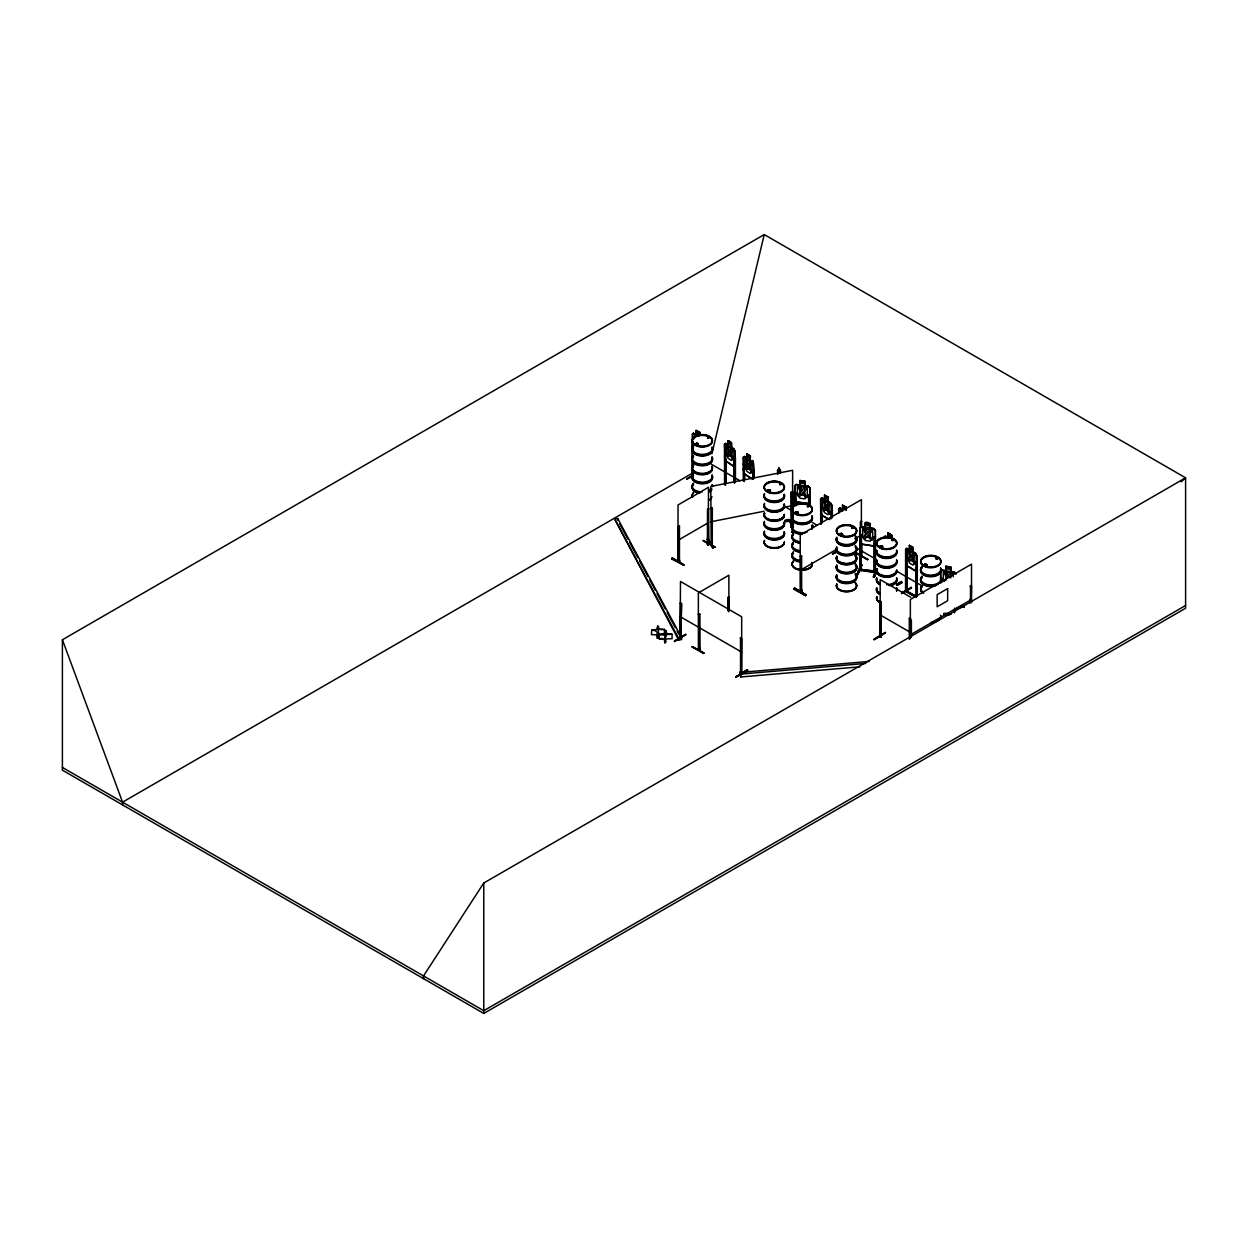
<?xml version="1.0" encoding="UTF-8"?>
<svg xmlns="http://www.w3.org/2000/svg" width="1248" height="1248" viewBox="0 0 1248 1248"><rect width="100%" height="100%" fill="white"/><g stroke="black" fill="none" stroke-linecap="round" stroke-linejoin="round"><path stroke-width="1.5" d="M658.585 637.229L657.244 638.274L656.838 634.889L651.425 634.608L651.815 629.819L656.854 629.569L657.836 626.2L658.679 629.491M665.73 638.992L672.095 638.68L672.095 634.265L665.73 634.577L665.2 638.258L664.279 634.78L658.866 634.499L664.31 633.875C664.014 628.976 667.883 630.131 666.136 635.263M681.252 637.868L680.098 637.244L680.488 581.474L741.671 616.793L741.671 673.577L740.501 672.922M681.143 637.79L680.893 639.085L681.533 603.533L680.488 602.94L680.098 638.633M681.533 637.572L680.737 636.964L681.689 639.506L678.662 640.052L614.718 519.106L617.729 518.56L681.689 637.853L678.662 638.383L614.718 519.106M740.282 672.032L741.39 672.594M740.657 671.611L741.811 672.298L741.031 673.811L740.236 673.218M879.762 635.372L881.338 635.762L880.043 635.029M881.213 601.661L880.932 637.276L879.762 636.667L880.168 601.068L881.213 601.661L881.213 636.979L879.668 636.683L880.168 635.092M881.213 636.979L880.043 636.324M692.983 476.174L693.342 477.079M907.109 565.781L907.218 591.88L906.048 589.836L906.313 591.209M909.62 549.947L906.937 548.246L905.611 549.182L905.564 591.505L915.751 597.262M907.109 590.476L906.625 592.051M658.679 626.558L658.195 629.522L664.513 629.226L664.654 632.908M666.136 630.848L665.636 633.828L672.095 634.265M695.807 443.898L696.228 444.74M697.164 443.352L698.178 443.758L697.398 444.834M708.349 437.034C707.288 438.422 709.644 438.313 708.022 437.206M707.803 437.736L709.082 437.923M767.816 490.698L768.908 491.416M769.844 490.261L769.392 491.353M768.128 490.246L769.642 489.965L769.751 491.135M779.657 484.489C781.732 485.581 777.988 482.976 781.076 484.177M780.218 484.458L780.218 483.538M797.94 512.476L797.332 513.412M807.596 506.563L807.737 505.83M808.657 506.236L807.908 505.643L807.394 506.641M840.2 534.456L840.887 533.38M841.667 534.94L842.01 533.723A1.576 0.905 0 0 1 842.384 535.018A1.576 0.905 0 0 1 839.966 535.018A1.576 0.905 0 0 1 840.388 533.645M851.916 528.091L852.914 527.608M852.244 527.514L853.117 528.263M882.414 546.359L881.79 547.295M892.616 540.056L891.743 540.259L893.396 540.524M924.44 565.094L924.737 564.252M935.969 558.792L936.842 557.809L936.733 558.683M937.03 558.23L936.25 558.324M711.89 453.773L764.244 234.562L1185.6 477.828L1185.6 608.244L483.756 1013.438L62.4 770.172L62.4 639.756L764.244 234.562M792.995 527.342C788.33 527.093 794.711 528.793 792.808 525.751M671.689 558.995L672.298 557.934L683.888 565.219L671.689 558.995L672.313 557.918M683.81 564.595L672.235 558.028M692.032 646.932L704.231 653.156L692.5 646.589M703.591 653.5L692.078 646.838M793.884 589.009L805.428 595.592L793.884 589.009L794.524 587.948L805.99 595.124M805.99 594.625L794.446 588.042M733.699 466.175L734.854 462.743L734.854 451.168M728.239 440.825L728.239 445.162L725.743 443.368L724.495 444.241L725.572 460.933L733.777 466.378L734.994 462.68M752.544 479.388L753.745 475.691M752.669 479.326C756.288 476.221 750.298 451.168 753.73 464.194L753.745 478.561M915.517 570.726L916.781 567.263M905.861 549.245L906.781 565.828L915.611 570.929L916.906 567.185M810.108 499.652L808.314 503.802L810.077 499.762M873.538 545.953L875.285 541.913M707.944 538.356L713.404 547.856L712.546 548.028L707.226 539.105L708.053 539.011M707.912 538.918L713.404 547.856L707.273 539.074M686.696 478.795L693.248 475.004M686.587 479.357L693.342 475.784M832.478 553.847L837.392 551.008L832.416 553.909L836.332 552.396M832.978 553.566L836.254 552.162M911.383 587.761L901.493 593.44M911.399 587.231L901.571 592.909M674.404 640.926L685.87 634.234L674.482 641.644M674.404 641.41L685.714 634.795M874.068 639.038L885.55 632.362L874.146 639.772M874.052 639.584L885.394 632.923M799.828 480.511L804.976 481.307L799.828 480.511L799.828 484.864M796.021 492.882L794.602 492.664L796.021 492.882L796.021 504.036M794.648 497.375L796.24 501.93L808.361 503.708M804.929 485.753L804.976 481.307M809.905 488.124L808.298 486.174L804.804 485.768M809.952 506.189L810.108 487.984L810.092 505.877M808.532 494.816L810.092 494.723L808.532 494.816L808.673 505.658M791.56 532.116L792.418 532.319L791.544 532.178L793.01 529.09M811.746 528.84L812.417 525.595M859.794 570.258L875.285 572.66L875.285 530.338L873.6 528.575L861.635 526.734L859.997 528.029L861.76 526.781C869.965 530.291 859.856 518.201 870.324 523.63L870.152 528.091M861.51 534.877L861.151 570.57L859.919 570.367L860.09 534.659M859.997 539.682L861.588 544.253L873.647 546.109L875.41 542.069M870.277 528.076L873.647 528.481L875.456 530.291L875.456 572.692L873.709 572.411L873.709 571.132L861.526 569.618L875.316 570.944L875.316 572.224M873.881 537.124L875.441 537.03L873.881 537.124L873.834 572.52M856.892 574.501C867.266 555.828 856.144 570.461 857.766 574.626L861.962 564.845L857.657 574.423M861.869 564.845L857.766 574.626M859.81 569.026L861.666 568.932L859.997 568.62M861.37 570.508L861.666 568.932M873.709 572.411L873.865 570.82M875.597 571.085L874.021 571.225M876.392 572.629L874.302 577.184L873.428 577.06L876.97 568.776A10.14 5.85 0 0 0 885.347 576.046A10.14 5.85 0 0 0 896.813 570.242M873.428 577.06L877.032 568.854M876.439 570.96L873.46 576.326M877.032 571.054L874.302 577.153M942.349 570.227L940.633 571.366L940.758 583.112L940.586 571.459L942.271 570.071L945.719 570.71L945.766 566.264L950.914 567.06L950.742 571.522L954.236 571.912L955.999 573.83L954.236 571.912M941.959 582.332L942.1 578.308M950.867 567.154L945.719 566.358M740.282 673.312L740.111 671.861M880.823 635.918L880.573 637.213L881.353 635.7M692.422 434.273L693.607 433.212L692.297 434.148L692.344 476.533L692.344 441.09L693.389 441.683M678.428 526.656L679.442 526.063L678.428 526.656L678.304 562.052C682.562 559.79 675.62 561.07 679.458 560.134M709.051 544.346L708.443 542.708L707.398 544.721L707.507 509.34L708.536 508.732L708.942 544.424L708.162 544.892M800.218 590.351L801.762 590.054L800.218 590.491M801.637 556.093L800.218 556.468L801.637 556.093L801.637 591.552L801.793 590.101M861.51 556.39C858.187 559.104 864.677 554.377 860.761 556M423.415 976.092L483.756 883.022L1185.6 477.828L1181.294 481.744M710.627 541.991C714.433 541.211 708.63 543.13 712.265 543.395L712.171 507.64L710.798 507.92L712.358 507.952L712.234 543.348M712.358 541.991L710.798 541.96L712.514 542.318M696.119 443.539A1.576 0.905 0 0 0 696.119 445.115A1.576 0.905 0 0 0 698.474 444.335A1.576 0.905 0 0 0 696.119 443.539L697.85 444.194M707.975 437.408L708.646 437.237M768.222 490.807L768.659 489.871M769.969 490.573L769.158 490.948M796.006 512.195L796.006 513.209M796.598 512.398C794.539 513.396 799.64 512.944 796.848 512.366M808.86 506.47L807.908 506.485M840.497 534.05L841.558 535.096M853.273 527.639L852.088 528.154M880.823 546.842L881.79 546.328M882.242 546.218L880.76 546.92M892.242 539.651L892.616 540.509M893.396 540.244L892.507 540.509M924.737 565.484C923.957 563.004 923.567 566.42 925.798 565.75M926.39 565.094L925.158 565.188M777.551 474.349L778.112 469.7L777.551 470.48M944.003 581.584L947.279 577.356C940.399 570.086 946.452 570.227 948.293 576.529C950.274 570.664 956.358 572.707 949.4 577.715M679.396 561.491L678.023 561.756L678.023 504.972L708.536 487.282L708.1 544.846M707.569 543.27L709.082 542.974L707.897 544.97M699.785 614L698.35 614.375L699.785 614L699.91 649.256L699.41 647.712L698.35 649.553M699.722 648.133L698.24 648.476M728.879 611.801L728.879 575.219L698.35 592.909L698.412 649.584M699.722 649.428L698.74 650.005L698.942 648.601M801.247 555.859L801.247 591.178L800.093 591.848L800.093 590.569M861.728 556.795L860.73 557.372L860.73 556.093M423.509 976.045L423.602 978.713M695.651 443.758L696.665 443.352M707.912 437.128L707.6 438.157M768.128 490.058A1.576 0.905 0 0 0 768.128 491.634A1.576 0.905 0 0 0 770.484 490.838A1.576 0.905 0 0 0 768.128 490.058L767.504 490.916L768.425 491.353M780.109 484.068L779.922 484.489M852.914 527.904L852.368 527.483M880.043 546.234L881.306 545.735L882.274 546.811M880.355 546.343L880.62 545.969A1.576 0.905 0 0 1 882.882 546.796A1.576 0.905 0 0 1 880.526 547.591A1.576 0.905 0 0 1 880.526 546.016M892.242 540.15L893.396 540.01M937.357 558.901C937.7 556.561 937.373 560.165 936.031 558.636M724.62 444.382L725.79 443.539M743.371 457.392L744.557 456.55M820.7 524.3L820.638 498.779L821.964 497.843L824.538 499.325M820.778 498.904L821.964 497.843L830.684 503.022M838.656 508.903L838.781 512.881L838.656 508.903L839.982 507.967L842.416 509.512M859.934 569.946L860.153 568.667M792.979 526.11L791.154 526.001M708.942 544.331L707.912 544.892L707.912 509.574L708.942 508.966M714.636 547.388L703.7 540.446M678.023 560.336L679.162 559.79M678.023 561.756L679.567 561.304M707.507 544.518L708.302 544.05M727.849 610.522L727.849 597.277L728.879 596.684L729.284 610.132M728.255 610.74L728.255 597.511L729.284 596.903M698.35 648.274L699.91 648.336M698.35 649.693L699.91 649.256M680.893 639.085L681.533 603.533M860.761 542.771L860.636 557.357L860.356 521.742L861.385 521.149L861.791 527.046M860.761 527.654L860.761 521.976L861.791 521.368M867.485 559.806L856.518 552.786M860.356 557.06L861.214 556.499M805.428 595.624L806.068 594.516M859.95 666.822L740.704 676.978L740.626 637.666L741.671 638.258L741.39 673.873M740.111 673.14L741.671 673.436M747.318 669.708L735.883 677.087L747.926 670.769L747.287 669.692L736.055 677.087M909.324 639.163L909.324 618.368L910.759 618.727M910.978 620.131L909.948 620.724L909.948 637.744M971.131 585.406L970.102 586.014L971.521 585.64L971.131 602.425M678.023 540.29L708.536 522.6M694.294 438.594L694.294 435.349L696.181 434.975L696.181 430.342L699.941 432.51L699.941 435.412M122.554 804.913L122.554 802.168L692.765 472.961M692.921 474.926L693.139 477.001M820.638 498.779L820.778 510.479M828.298 497.156L828.048 501.649L829.936 504.176L829.936 512.288L828.048 514.675L824.538 512.647L822.65 508.092L822.65 499.98L824.538 499.621L824.538 494.972L828.298 497.156L828.298 501.493L832.057 505.206L831.808 516.844M822.136 506.08L820.7 505.721L821.746 506.314L821.746 523.052M820.638 510.432L821.808 515.424L829.296 519.605M832.338 517.546L832.338 511.976L830.903 511.602L830.903 519.043M839.982 507.967L842.665 509.668L842.665 505.315M846.066 510.307L846.316 507.265L846.316 510.167M800.218 570.32L836.581 549.323M854.771 538.824L859.732 535.954M891.758 535.142C881.728 530.525 894.551 533.91 891.758 538.044M884.239 536.687L885.425 535.829L888.124 537.529L888.124 533.192M909.496 549.728L909.496 545.392L913.271 547.56L913.146 551.975L915.642 553.426M913.146 547.622L909.371 545.454M907.109 556.483L905.674 556.124L906.703 556.717L907.109 591.817M915.704 553.301L906.859 548.496M905.611 560.836L907 565.656L915.611 570.929M916.906 555.688L915.58 553.379L916.781 555.672M917.296 595.842L917.296 562.38L915.86 562.006L916.438 597.137M916.906 567.356L917.03 555.61M896.532 584.251L901.508 581.474L896.532 584.984L902.086 582.52L897.172 585.359M897.125 585.234L902.07 582.442M901.649 593.627L911.492 587.948M910.354 634.811L971.521 599.492M1185.6 605.498L483.756 1010.708L62.4 767.442M651.815 629.819C655.184 630.786 658.96 630.63 657.431 638.352M662.626 638.368L658.882 638.789L664.279 639.194L664.888 642.658L666.026 641.924L665.699 640.084M724.495 444.241L724.573 484.645M728.114 440.887C734.089 441.761 729.643 447.08 733.106 449.998L733.106 458.11L731.359 460.434L728.114 458.266L726.367 453.632L726.367 445.52L728.114 445.224L728.13 440.591L731.609 442.915M725.962 451.604L724.573 451.183L725.525 451.823L725.525 485.285M724.495 455.894L725.572 460.933M735.415 482.056L735.415 457.891L734.027 457.47L734.027 481.634M750.376 455.926L750.126 460.403L751.873 463.024L751.873 471.136L750.126 473.444L746.866 471.276L745.118 466.643L745.118 458.531L746.866 458.25L746.756 453.679L750.376 455.926L750.235 460.34L752.591 461.885L744.416 456.628M733.777 466.378L725.665 460.84M744.479 473.881L743.387 468.842L744.338 473.944L752.591 479.123M754.182 478.343L754.182 470.902L752.794 470.48L752.794 477.922M801.762 590.413L800.998 589.898L801.793 591.396M800.498 590.788L800.717 592.067L800.608 556.686M707.912 437.486L708.224 437.939M696.431 443.414L695.495 444.397L697.289 444.99M779.86 484.442L780.437 483.6M797.8 512.164L798.299 512.772A1.576 0.905 0 0 1 796.052 513.692A1.576 0.905 0 0 1 796.052 512.132L797.8 512.46M841.667 534.487L841.433 533.458M881.79 546.842L881.026 546.047M925.907 565.126L925.704 564.314A10.093 5.834 0 0 0 923.629 565.204M925.907 565.578L926.484 564.798L925.423 565.656M678.506 561.99L678.6 560.664M698.833 649.927L698.755 614.609M801.06 591.209L800.795 591.973M791.154 527.296L791.638 526.375M657.244 633.859C661.643 632.642 652.876 627.416 664.654 629.959M696.914 444.818L697.85 443.742M697.164 444.881L698.178 443.758M768.362 490.152L769.189 490.09M769.454 490.963L768.362 490.963M796.286 512.226L797.628 512.32M797.098 513.474L798.299 512.772A1.576 0.905 0 0 0 796.052 512.132M840.622 533.738L841.464 533.38M841.433 534.986L842.587 534.503L841.948 533.551M881.556 547.357L882.336 546.062M936.328 558.808L937.139 558.808M924.69 564.205L925.704 564.034M925.673 565.625L926.874 564.923L925.423 564.08M791.263 492.024L792.823 492.055L792.823 527.374L791.45 527.654L791.263 492.024L791.357 527.717M791.45 492.336L792.823 492.055M791.934 525.611L790.218 522.038L792.215 525.58M790.218 522.772L790.998 522.522M710.798 543.239C714.527 542.225 709.675 545.095 711.173 542.272M710.798 521.789L764.088 511.243M785.023 507.109L792.636 505.612M840.668 510.089L842.54 509.73L842.54 505.097L846.316 507.265M777.504 470.324L777.722 474.318M780.437 473.242L780.437 470.34L780.218 473.304M784.696 520.385C791.45 517.873 791.669 521.789 784.93 521.633M784.898 521.492L790.14 520.79M703.154 540.587L714.808 547.201M715.229 546.952L703.076 540.821M856.034 553.036L867.641 559.619M868.062 559.369L855.941 553.223M869.138 661.44L740.267 672.422L740.704 676.978M740.704 674.107L865.722 663.437M696.618 443.274L697.944 443.586M697.195 444.506L696.134 444.335M768.659 490.324L769.969 490.246M796.848 511.852L795.428 512.554L796.364 513.412M797.222 513.583L796.115 513.505M712.171 542.974L711.968 541.616M711.173 543.566L710.798 486.47L792.636 470.293L792.574 527.046M841.464 534.612L840.403 534.44M841.183 535.002L842.15 534.456M881.681 547.466C879.684 548.324 879.715 544.752 880.464 547.092M880.745 637.213L879.778 636.62M659.864 634.608L664.654 634.374M860.278 569.946L875.41 572.302M778.237 471.962L778.877 467.407L780.39 470.387M768.534 491.509L770.328 490.916L769.392 489.918M841.183 533.442L842.213 533.692M799.999 485.035L796.286 484.427L794.648 485.722L794.602 505.674M796.364 484.583L808.189 486.408M808.236 503.537L796.364 501.805L794.867 497.281M865.301 523.099L870.106 523.848L870.106 528.185L872.68 530.026L872.68 538.138L870.106 541.226L865.301 540.478L862.742 536.609L862.742 528.497L865.301 527.452L865.348 523.006M812.276 524.956L813.15 525.829M859.95 534.971L861.37 535.189M860.215 539.588L861.76 544.019L873.584 545.86M942.302 570.32L954.174 572.052M861.089 565.453L861.962 565.578M941.959 578.62L940.68 578.089A10.265 5.928 0 0 1 929.432 585.499A10.265 5.928 0 0 1 921.898 576.67M945.75 613.267L950.96 614.078M943.862 613.314L950.82 614.39M944.003 613.922L949.229 614.734M943.862 614.234L949.073 615.046M679.162 561.085L677.898 561.818L677.898 560.539M696.665 444.881L695.854 444.35M807.752 506.641L809.016 506.516L808.376 505.674M859.981 570.336L860.044 527.935M880.199 636.308L880.402 635.092M916.438 595.842L916.718 596.606M880.823 547.295L880.214 546.359M797.332 511.992L798.112 512.351M679.567 560.024L678.865 561.194L679.052 525.829M672.157 558.652L683.888 565.219M879.778 601.302L880.823 601.895M909.324 618.368L910.354 618.961M794.446 588.541L806.068 595.249M680.098 603.174L681.143 603.767M740.236 637.9L741.265 638.492M680.488 638.258L681.548 638.804M842.54 505.393L846.066 507.421M824.538 495.269L828.048 497.297M696.056 430.42L699.941 432.51L699.691 435.552M831.293 511.368L832.338 511.976M693.482 433.274L696.306 434.912L696.306 430.56M916.266 561.772L917.296 562.38M693.545 433.462L698.521 436.332M822.026 515.252L829.234 519.418M711.329 464.194L739.908 480.698M783.635 505.939L792.043 510.791M812.23 522.444L817.284 525.361M855.956 547.7L876.143 559.354M896.329 570.991L921.554 585.562M856.097 554.221L856.081 553.66M916.141 596.107L906.828 591.193L915.751 596.341M916.141 597.028L906.064 591.209L906.064 555.89M910.759 597.262L880.168 579.602L880.168 636.386M692.344 476.408L693.389 477.001M880.168 614.921L910.759 632.58M680.488 616.793L741.671 652.111M746.866 453.898L750.126 456.066M725.665 443.602L733.699 448.937L734.978 451.183L733.871 448.765L731.484 447.33L731.484 442.978M735.415 457.891L734.448 457.252L734.448 483.272M744.713 464.63L743.324 464.194L744.292 464.833L744.292 481.572M754.182 470.902L753.215 470.262L753.215 477.703M744.338 473.944L751.312 478.421M779.86 483.943L780.718 483.818M840.497 534.394L839.764 534.066L840.497 534.846M768.222 491.26L767.816 490.417M808.298 486.174L810.077 488.093M696.103 436.207L695.011 435.989M790.218 522.038L792.106 525.018M830.56 503.084L831.808 505.268L831.932 517.78M619.554 523.63L627.775 538.98M629.6 542.381L637.822 557.716M639.647 561.132L647.884 576.467M649.709 579.868L655.184 590.101M657.01 593.502L665.231 608.837M667.072 612.253L675.293 627.588M677.118 630.989L678.943 634.405M777.941 469.716L779.095 471.962L777.972 469.919M842.54 511.118L841.386 510.744M62.4 639.756L122.554 802.168M693.186 449.046L692.422 445.723L693.451 450.793M971.521 602.659L971.521 564.174L910.354 599.492L910.354 637.978M970.492 586.232L970.492 601.364M970.102 599.243L970.102 603.034M954.611 608.119L954.47 612.16M953.269 576.716L953.269 573.472L950.695 571.615L950.695 567.278M950.695 577.933L950.695 573.066L945.89 572.333L945.89 580.445M945.937 566.436L945.89 570.882L943.332 571.927L943.332 580.039M916.906 555.594L916.906 596.06M916.266 569.213L916.266 597.106M913.006 547.7L913.006 552.053L914.893 554.58L914.893 562.692L913.006 565.079L909.496 563.051L907.624 558.496L907.624 550.384L909.496 550.025L909.496 545.392M911.383 620.35L911.383 637.369M910.978 633.36L910.978 637.135M910.759 633.844L910.759 637.634M909.714 618.134L909.714 638.929M891.634 535.22L891.509 538.184M887.999 532.974L887.999 537.607M861.791 544.066L861.791 556.826M861.385 521.992L861.385 499.684L800.218 535.002L800.218 591.786M861.182 569.244L861.151 570.57M824.663 495.191L824.663 499.543M822.136 515.377L822.136 522.818M821.106 505.487L821.106 524.082M804.804 481.432L804.757 485.878L807.331 487.718L807.331 495.83L804.757 498.904L799.952 498.17L797.394 494.302L797.394 486.19L799.952 485.129L799.999 480.683M796.162 499.996L796.162 505.58M794.867 485.706L794.742 505.362M747.006 453.835L747.006 458.172L744.51 456.378L743.262 457.252L743.324 480.932M744.713 473.912L744.713 479.497M743.512 457.314L743.761 480.714M741.78 672.36L741.78 673.639M740.86 671.689L740.797 673.015M740.626 637.666L740.626 672.984M734.994 451.09L734.994 482.274M725.962 459.046L725.962 483.21M724.994 450.965L724.994 484.427M699.379 613.766L699.379 649.085L699.145 647.806M679.973 637.135L679.973 638.414M679.442 526.063L679.458 561.522M678.662 638.383L678.662 640.052M665.73 634.577L665.73 637.525M665.293 630.49L665.293 633.438M664.997 630.568L664.997 633.516M665.2 638.258L665.2 642.673M664.888 638.243L664.888 642.658M664.7 638.165L664.7 642.58M659.272 634.109L659.272 638.524M657.836 626.2L657.836 629.132M657.758 633.953L657.758 638.368M657.54 626.262L657.54 629.21M617.729 518.56L617.729 520.229M483.756 883.022L483.756 1013.438M954.33 612.004A10.093 5.834 0 0 1 964.423 606.169M954.33 612.846A10.093 5.834 0 0 1 964.423 607.012M954.299 612.362A10.14 5.85 0 0 1 964.423 606.512M855.239 554.767A10.062 5.803 0 0 1 847.844 563.425A10.062 5.803 0 0 1 836.831 556.171M855.301 537.389A10.124 5.834 0 0 1 847.86 546.109A10.124 5.834 0 0 1 836.768 538.793M855.286 535.766A10.093 5.834 0 0 1 847.86 544.456A10.093 5.834 0 0 1 836.784 537.17M855.286 547.139A10.093 5.834 0 0 1 847.86 555.844A10.093 5.834 0 0 1 836.784 548.543M855.426 546.53A10.265 5.928 0 0 1 847.876 555.36A10.265 5.928 0 0 1 836.628 547.966M855.426 546.031A10.265 5.928 0 0 1 847.876 554.861A10.265 5.928 0 0 1 836.628 547.451M855.286 545.516A10.093 5.834 0 0 1 847.86 554.206A10.093 5.834 0 0 1 836.784 546.92M855.426 536.78A10.265 5.928 0 0 1 847.876 545.626A10.265 5.928 0 0 1 836.628 538.216M855.426 536.281A10.265 5.928 0 0 1 847.876 545.111A10.265 5.928 0 0 1 836.628 537.716M855.286 555.36A10.093 5.834 0 0 1 847.86 564.049A10.093 5.834 0 0 1 836.784 556.764M855.317 554.97A10.14 5.85 0 0 1 847.86 563.706A10.14 5.85 0 0 1 836.753 556.39M855.239 556.218A10.062 5.803 0 0 1 847.844 564.876A10.062 5.803 0 0 1 836.831 557.606M855.239 582.535A10.062 5.803 0 0 1 847.844 591.193A10.062 5.803 0 0 1 836.831 583.939M855.317 555.688A10.14 5.85 0 0 1 847.86 564.424A10.14 5.85 0 0 1 836.753 557.107M855.286 565.172A10.093 5.834 0 0 1 847.86 573.862A10.093 5.834 0 0 1 836.784 566.576M855.286 563.534A10.093 5.834 0 0 1 847.86 572.239A10.093 5.834 0 0 1 836.784 564.954M855.286 574.922A10.093 5.834 0 0 1 847.86 583.612A10.093 5.834 0 0 1 836.784 576.326M855.426 574.314A10.265 5.928 0 0 1 847.876 583.144A10.265 5.928 0 0 1 836.628 575.734M855.426 573.799A10.265 5.928 0 0 1 847.876 582.644A10.265 5.928 0 0 1 836.628 575.234M855.286 573.284A10.093 5.834 0 0 1 847.86 581.974A10.093 5.834 0 0 1 836.784 574.688M855.426 564.564A10.265 5.928 0 0 1 847.876 573.394A10.265 5.928 0 0 1 836.628 565.984M855.426 564.065A10.265 5.928 0 0 1 847.876 572.894A10.265 5.928 0 0 1 836.628 565.484M855.317 583.066A10.14 5.85 0 0 1 847.86 591.802A10.14 5.85 0 0 1 836.753 584.485M855.317 582.754A10.14 5.85 0 0 1 847.86 591.474A10.14 5.85 0 0 1 836.753 584.158M896.766 562.427A10.093 5.834 0 0 1 886.673 568.246A10.093 5.834 0 0 1 876.564 562.427M896.579 560.321A10.265 5.928 0 0 1 886.673 567.778A10.265 5.928 0 0 1 876.767 560.321M896.579 559.822A10.265 5.928 0 0 1 886.673 567.278A10.265 5.928 0 0 1 876.767 559.822M896.579 550.586A10.265 5.928 0 0 1 886.673 558.028A10.265 5.928 0 0 1 876.767 550.586M896.579 550.072A10.265 5.928 0 0 1 886.673 557.528A10.265 5.928 0 0 1 876.767 550.072M896.782 570.601A10.124 5.834 0 0 1 885.347 576.404A10.124 5.834 0 0 1 876.892 569.088M896.719 570.04A10.062 5.803 0 0 1 886.673 575.843A10.062 5.803 0 0 1 876.611 570.04M896.766 560.789A10.093 5.834 0 0 1 886.673 566.623A10.093 5.834 0 0 1 876.564 560.789M896.766 551.039A10.093 5.834 0 0 1 886.673 556.873A10.093 5.834 0 0 1 876.564 551.039M896.766 552.677A10.093 5.834 0 0 1 887.983 558.464A10.093 5.834 0 0 1 876.923 554.19M896.813 570.991A10.14 5.85 0 0 1 885.347 576.794A10.14 5.85 0 0 1 876.876 569.478M879.512 594.329A10.124 5.834 0 0 1 876.548 590.195M879.419 593.814A10.265 5.928 0 0 1 876.767 588.104M896.579 588.104A10.265 5.928 0 0 1 896.579 591.162M879.419 593.315A10.265 5.928 0 0 1 876.767 587.605M896.579 587.605A10.265 5.928 0 0 1 896.579 590.663M896.579 578.354A10.265 5.928 0 0 1 889.325 585.608M879.419 584.08A10.265 5.928 0 0 1 876.767 578.354M896.579 577.855A10.265 5.928 0 0 1 889.325 585.109M879.419 583.58A10.265 5.928 0 0 1 876.767 577.855M879.512 602.488A10.124 5.834 0 0 1 876.892 596.856M879.544 601.942A10.078 5.819 0 0 1 876.595 597.823M896.766 588.572A10.093 5.834 0 0 1 896.423 590.07M879.528 592.691A10.093 5.834 0 0 1 876.564 588.572M896.766 580.46A10.093 5.834 0 0 1 891.712 585.499M879.528 584.579A10.093 5.834 0 0 1 876.564 580.46M896.766 578.822A10.093 5.834 0 0 1 886.673 584.657M879.528 582.941A10.093 5.834 0 0 1 876.564 578.822M896.719 571.475A10.062 5.803 0 0 1 886.673 577.278A10.062 5.803 0 0 1 876.611 571.475M879.497 602.16A10.14 5.85 0 0 1 876.876 596.513M712.187 457.86A10.265 5.928 0 0 1 700.924 465.254A10.265 5.928 0 0 1 693.389 456.425M712.031 458.437A10.093 5.834 0 0 1 700.955 465.738A10.093 5.834 0 0 1 693.529 457.033M712.031 466.05A10.093 5.834 0 0 1 700.955 473.335A10.093 5.834 0 0 1 693.529 464.646M712.062 466.596A10.14 5.85 0 0 1 700.939 473.912A10.093 5.834 0 0 1 693.529 465.254M693.498 465.192A10.14 5.85 0 0 0 700.939 473.912A10.093 5.834 0 0 0 712.031 466.658M712.187 448.11A10.265 5.928 0 0 1 700.924 455.52A10.265 5.928 0 0 1 693.389 446.675M712.031 456.815A10.093 5.834 0 0 1 700.955 464.1A10.093 5.834 0 0 1 693.529 455.411M712.046 448.703A10.124 5.834 0 0 1 700.955 456.004A10.124 5.834 0 0 1 693.514 447.283M712.187 457.345A10.265 5.928 0 0 1 700.924 464.755A10.265 5.928 0 0 1 693.389 455.926M712.187 447.611A10.265 5.928 0 0 1 700.924 455.005A10.265 5.928 0 0 1 693.389 446.176M712.031 447.065A10.093 5.834 0 0 1 700.955 454.35A10.093 5.834 0 0 1 693.529 445.661M711.157 490.121A10.265 5.928 0 0 1 709.519 491.353M699.613 492.882A10.265 5.928 0 0 1 693.389 484.208M712.031 489.232A10.093 5.834 0 0 1 709.41 491.852M699.66 493.366A10.093 5.834 0 0 1 693.529 484.817M712.031 496.844A10.093 5.834 0 0 1 709.41 499.465M692.515 496.844A10.093 5.834 0 0 1 693.529 492.43M711.984 467.501A10.062 5.803 0 0 1 700.955 474.77A10.062 5.803 0 0 1 693.56 466.112M711.017 498.826A10.093 5.834 0 0 1 709.41 500.042M692.515 497.422A10.093 5.834 0 0 1 693.529 492.991M712.062 467.002A10.14 5.85 0 0 1 700.939 474.318A10.14 5.85 0 0 1 693.498 465.582M712.187 475.878A10.265 5.928 0 0 1 700.924 483.288A10.265 5.928 0 0 1 693.389 474.458M711.032 489.013A10.124 5.834 0 0 1 709.426 490.23M702.265 491.93A10.124 5.834 0 0 1 693.514 483.179M712.046 484.583A10.124 5.834 0 0 1 712.39 486.096M712.046 476.471A10.124 5.834 0 0 1 700.955 483.772A10.124 5.834 0 0 1 693.514 475.067M711.157 489.622A10.265 5.928 0 0 1 709.519 490.854M699.613 492.383A10.265 5.928 0 0 1 693.389 483.694M712.187 485.129A10.265 5.928 0 0 1 712.53 486.658M712.187 475.379A10.265 5.928 0 0 1 700.924 482.789A10.265 5.928 0 0 1 693.389 473.959M712.031 474.848A10.093 5.834 0 0 1 700.955 482.134A10.093 5.834 0 0 1 693.529 473.429M802.199 533.894A10.265 5.928 0 0 1 793.322 525.018M812.12 526.438A10.265 5.928 0 0 1 812.464 527.966M802.199 534.362A10.093 5.834 0 0 1 793.463 525.626M811.964 527.03A10.093 5.834 0 0 1 812.308 528.544M799.594 541.788A10.078 5.819 0 0 1 793.478 533.255M799.578 542.022A10.14 5.85 0 0 1 793.432 533.442M799.578 542.35A10.124 5.834 0 0 1 793.447 533.785M812.12 516.688A10.265 5.928 0 0 1 800.873 524.098A10.265 5.928 0 0 1 793.322 515.268M811.964 525.392A10.093 5.834 0 0 1 811.964 528.419M807.253 531.96A10.093 5.834 0 0 1 795.07 531.024A10.093 5.834 0 0 1 793.463 523.988M811.964 517.28A10.093 5.834 0 0 1 800.888 524.566A10.093 5.834 0 0 1 793.463 515.876M804.866 533.192A10.265 5.928 0 0 1 794.071 531.071A10.265 5.928 0 0 1 793.322 524.503M812.12 525.938A10.265 5.928 0 0 1 812.12 529.012M812.12 516.188A10.265 5.928 0 0 1 800.873 523.598A10.265 5.928 0 0 1 793.322 514.769M811.964 515.658A10.093 5.834 0 0 1 800.888 522.943A10.093 5.834 0 0 1 793.463 514.238M799.547 561.475A10.265 5.928 0 0 1 793.322 552.786M799.578 561.959A10.124 5.834 0 0 1 793.447 553.394M799.609 543.208A10.062 5.803 0 0 1 793.494 534.69M811.964 562.957A10.093 5.834 0 0 1 800.888 570.242A10.093 5.834 0 0 1 793.463 561.553M799.578 542.443A10.124 5.834 0 0 1 793.447 533.879M799.578 542.771A10.14 5.85 0 0 1 793.432 534.191M799.547 551.725A10.265 5.928 0 0 1 793.322 543.036M799.578 560.321A10.124 5.834 0 0 1 793.447 551.756M799.594 552.209A10.093 5.834 0 0 1 793.463 543.66M799.547 560.976A10.265 5.928 0 0 1 793.322 552.287M799.547 551.226A10.265 5.928 0 0 1 793.322 542.537M799.578 550.586A10.124 5.834 0 0 1 793.447 542.022M784.415 514.316A10.14 5.85 0 0 1 772.949 520.104A10.14 5.85 0 0 1 764.478 512.788M784.368 496.72A10.093 5.834 0 0 1 772.949 502.507A10.093 5.834 0 0 1 764.525 495.206M784.384 495.082A10.124 5.834 0 0 1 772.949 500.885A10.124 5.834 0 0 1 764.494 493.584M784.368 506.47A10.093 5.834 0 0 1 772.949 512.242A10.093 5.834 0 0 1 764.525 504.956M784.181 504.364A10.265 5.928 0 0 1 774.275 511.82A10.265 5.928 0 0 1 764.369 504.364M784.181 503.864A10.265 5.928 0 0 1 774.275 511.321A10.265 5.928 0 0 1 764.369 503.864M784.368 504.832A10.093 5.834 0 0 1 772.949 510.619A10.093 5.834 0 0 1 764.525 503.318M784.181 494.629A10.265 5.928 0 0 1 774.275 502.086A10.265 5.928 0 0 1 764.369 494.629M784.181 494.13A10.265 5.928 0 0 1 774.275 501.571A10.265 5.928 0 0 1 764.369 494.13M784.384 514.628A10.124 5.834 0 0 1 772.949 520.432A10.078 5.819 0 0 1 764.54 513.193M764.494 513.115A10.124 5.834 0 0 0 772.949 520.432A10.078 5.819 0 0 0 784.352 514.706M784.352 515.549A10.078 5.819 0 0 1 772.964 521.305A10.078 5.819 0 0 1 764.54 514.036M784.352 541.835A10.078 5.819 0 0 1 772.964 547.607A10.078 5.819 0 0 1 764.54 540.337M784.415 515.003A10.14 5.85 0 0 1 772.949 520.806A10.14 5.85 0 0 1 764.478 513.49M784.368 524.503A10.093 5.834 0 0 1 772.949 530.275A10.093 5.834 0 0 1 764.525 522.99M784.384 522.865A10.124 5.834 0 0 1 772.949 528.653A10.124 5.834 0 0 1 764.494 521.352M784.368 534.238A10.093 5.834 0 0 1 772.949 540.025A10.093 5.834 0 0 1 764.525 532.74M784.181 532.147A10.265 5.928 0 0 1 774.275 539.604A10.265 5.928 0 0 1 764.369 532.147M784.181 531.648A10.265 5.928 0 0 1 774.275 539.105A10.265 5.928 0 0 1 764.369 531.648M784.368 532.615A10.093 5.834 0 0 1 772.949 538.387A10.093 5.834 0 0 1 764.525 531.102M784.181 522.397A10.265 5.928 0 0 1 774.275 529.854A10.265 5.928 0 0 1 764.369 522.397M784.181 521.898A10.265 5.928 0 0 1 774.275 529.355A10.265 5.928 0 0 1 764.369 521.898M940.68 578.604A10.265 5.928 0 0 1 940.68 581.662M938.028 584.314A10.265 5.928 0 0 1 924.534 584.828A10.265 5.928 0 0 1 921.898 577.169M935.828 585.749A10.093 5.834 0 0 1 923.629 584.828A10.093 5.834 0 0 1 922.038 577.777M940.524 579.197A10.093 5.834 0 0 1 940.524 582.208M923.614 592.66A10.14 5.85 0 0 1 921.991 585.593M940.68 568.854A10.265 5.928 0 0 1 929.432 576.264A10.265 5.928 0 0 1 921.898 567.419M940.524 577.559A10.093 5.834 0 0 1 929.464 584.844A10.093 5.834 0 0 1 922.038 576.155M940.524 569.447A10.093 5.834 0 0 1 929.464 576.732A10.093 5.834 0 0 1 922.038 568.043M940.68 568.355A10.265 5.928 0 0 1 929.432 575.765A10.265 5.928 0 0 1 921.898 566.92M940.524 567.809A10.093 5.834 0 0 1 929.464 575.094A10.093 5.834 0 0 1 922.038 566.405M922.054 592.675A10.078 5.819 0 0 1 922.054 586.872M921.991 592.176A10.14 5.85 0 0 1 921.991 586.326M940.524 615.155A10.093 5.834 0 0 1 930.774 622.487M940.836 616.091A10.062 5.803 0 0 1 933.379 621.691M732.982 459.67L729.924 453.586C728.473 459.451 724.495 454.537 729.191 452.135L727.007 445.723L729.877 451.604C731.172 445.926 735.306 450.996 730.626 453.133L732.982 459.67M751.733 472.68L748.691 466.596C747.427 472.602 743.106 467.454 747.942 465.145L745.758 458.734L748.628 464.63C749.923 458.936 754.073 464.006 749.393 466.144L751.733 472.68M829.748 513.848L828.547 513.287L826.472 507.889C824.912 513.833 820.607 509.059 825.677 506.47L823.321 500.152L826.41 505.924C827.798 500.183 832.276 505.081 827.221 507.406L829.748 513.848M914.722 564.252L911.446 558.308C910.088 564.361 905.424 559.385 910.634 556.873L908.279 550.555L911.383 556.327C912.756 550.586 917.233 555.485 912.194 557.809L914.722 564.252M806.926 497.484L805.163 497.234L802.448 492.726C800.124 498.935 794.399 496.798 801.341 491.603C794.461 484.349 800.514 484.474 802.355 490.776C804.336 484.91 810.42 486.954 803.478 491.962L806.926 497.484M872.274 539.791L870.511 539.542L867.781 535.049C865.472 541.242 859.747 539.12 866.689 533.91C859.81 526.656 865.862 526.781 867.703 533.083C869.684 527.218 875.768 529.277 868.811 534.269L872.274 539.791M747.365 670.285L735.977 676.962L747.365 670.285M947.653 588.604L937.139 594.672L937.139 606.809L947.653 600.74L947.653 588.604M789.937 520.198L784.727 521.009L789.953 520.276M803.899 482.118L800.81 481.65L800.81 483.085L803.899 483.569L803.899 482.118M804.757 487.328L799.952 486.58L799.952 494.692L804.757 495.44L804.757 487.328M869.248 524.425L866.159 523.957L866.159 525.408L869.248 525.876L869.248 524.425M870.106 529.636L865.301 528.887L865.301 536.999L870.106 537.748L870.106 529.636M949.837 567.871L946.748 567.388L946.748 568.838L949.837 569.322L949.837 567.871M845.426 507.78L843.18 506.47L843.18 507.92L845.426 509.231L845.426 507.78M827.424 497.656L825.162 496.361L825.162 497.796L827.424 499.106L827.424 497.656M890.885 535.642L888.623 534.347L888.623 535.798L890.885 537.092L890.885 535.642M912.382 548.059L910.135 546.764L910.135 548.215L912.382 549.51L912.382 548.059M828.048 503.084L824.538 501.056L824.538 509.168L828.048 511.196L828.048 503.084M913.006 553.504L909.496 551.476L909.496 559.572L913.006 561.6L913.006 553.504M699.067 433.025L696.805 431.714L696.805 433.165L699.067 434.476L699.067 433.025M730.782 443.383L728.692 441.995L728.692 443.446L730.782 444.834L730.782 443.383M749.549 456.394L747.443 455.005L747.443 456.456L749.549 457.844L749.549 456.394M731.359 448.843L728.114 446.675L728.114 454.787L731.359 456.955L731.359 448.843M750.126 461.854L746.866 459.685L746.866 467.797L750.126 469.966L750.126 461.854M779.984 470.652L779.158 468.858L779.984 472.087L779.984 470.652M841.495 535.548A10.093 5.834 0 0 0 856.643 530.494A10.093 5.834 0 0 0 841.495 525.439A10.093 5.834 0 0 0 841.495 535.548M841.511 536.359A10.062 5.803 0 0 0 856.596 531.336A10.062 5.803 0 0 0 841.511 526.313A10.062 5.803 0 0 0 841.511 536.359M841.464 535.907A10.14 5.85 0 0 0 856.674 530.837A10.14 5.85 0 0 0 841.464 525.767A10.14 5.85 0 0 0 841.464 535.907M881.603 547.966A10.14 5.85 0 0 0 896.813 542.896A10.14 5.85 0 0 0 881.603 537.826A10.14 5.85 0 0 0 881.603 547.966M881.634 548.73A10.062 5.803 0 0 0 896.719 543.707A10.062 5.803 0 0 0 881.634 538.684A10.062 5.803 0 0 0 881.634 548.73M881.603 548.246A10.14 5.85 0 0 0 896.813 543.192A10.14 5.85 0 0 0 881.603 538.122A10.14 5.85 0 0 0 881.603 548.246M697.226 445.442A10.093 5.834 0 0 0 712.374 440.388A10.093 5.834 0 0 0 697.226 435.334A10.093 5.834 0 0 0 697.226 445.442M697.242 446.254A10.062 5.803 0 0 0 712.327 441.23A10.062 5.803 0 0 0 697.242 436.207A10.062 5.803 0 0 0 697.242 446.254M697.195 445.801A10.14 5.85 0 0 0 712.405 440.731A10.14 5.85 0 0 0 697.195 435.661A10.14 5.85 0 0 0 697.195 445.801M797.16 514.02A10.093 5.834 0 0 0 812.308 508.981A10.093 5.834 0 0 0 797.16 503.927A10.093 5.834 0 0 0 797.16 514.02M797.16 514.878A10.078 5.819 0 0 0 812.276 509.839A10.078 5.819 0 0 0 797.16 504.8A10.078 5.819 0 0 0 797.16 514.878M797.129 514.394A10.14 5.85 0 0 0 812.339 509.324A10.14 5.85 0 0 0 797.129 504.254A10.14 5.85 0 0 0 797.129 514.394M800.888 569.712A10.093 5.834 0 0 0 811.964 562.411A10.078 5.819 0 0 1 800.888 569.712A10.093 5.834 0 0 1 793.463 561.007A10.078 5.819 0 0 0 800.888 569.712M769.22 491.962A10.093 5.834 0 0 0 784.368 486.907A10.093 5.834 0 0 0 769.22 481.853A10.093 5.834 0 0 0 769.22 491.962M769.236 492.804A10.078 5.819 0 0 0 784.352 487.765A10.078 5.819 0 0 0 769.236 482.726A10.078 5.819 0 0 0 769.236 492.804M769.205 492.305A10.14 5.85 0 0 0 784.415 487.235A10.14 5.85 0 0 0 769.205 482.165A10.14 5.85 0 0 0 769.205 492.305M772.949 548.2A10.124 5.834 0 0 0 784.384 542.412A10.124 5.834 0 0 1 772.949 548.215A10.124 5.834 0 0 1 764.494 540.914A10.124 5.834 0 0 0 772.949 548.2M923.629 565.266A10.093 5.834 0 0 0 940.524 562.645A10.093 5.834 0 0 0 928.169 555.5A10.093 5.834 0 0 0 923.629 565.266M925.751 567.013A10.062 5.803 0 0 0 940.836 561.974A10.062 5.803 0 0 0 925.751 556.951A10.062 5.803 0 0 0 925.751 567.013M922.007 585.936A10.124 5.834 0 0 0 923.629 592.987A10.124 5.834 0 0 1 922.007 585.998M925.704 566.561A10.14 5.85 0 0 0 940.914 561.491A10.14 5.85 0 0 0 925.704 556.421A10.14 5.85 0 0 0 925.704 566.561M924.3 565.718A1.576 0.905 0 0 0 926.936 565.313A1.576 0.905 0 0 0 925.002 564.205A1.576 0.905 0 0 0 924.3 565.718"/></g></svg>
